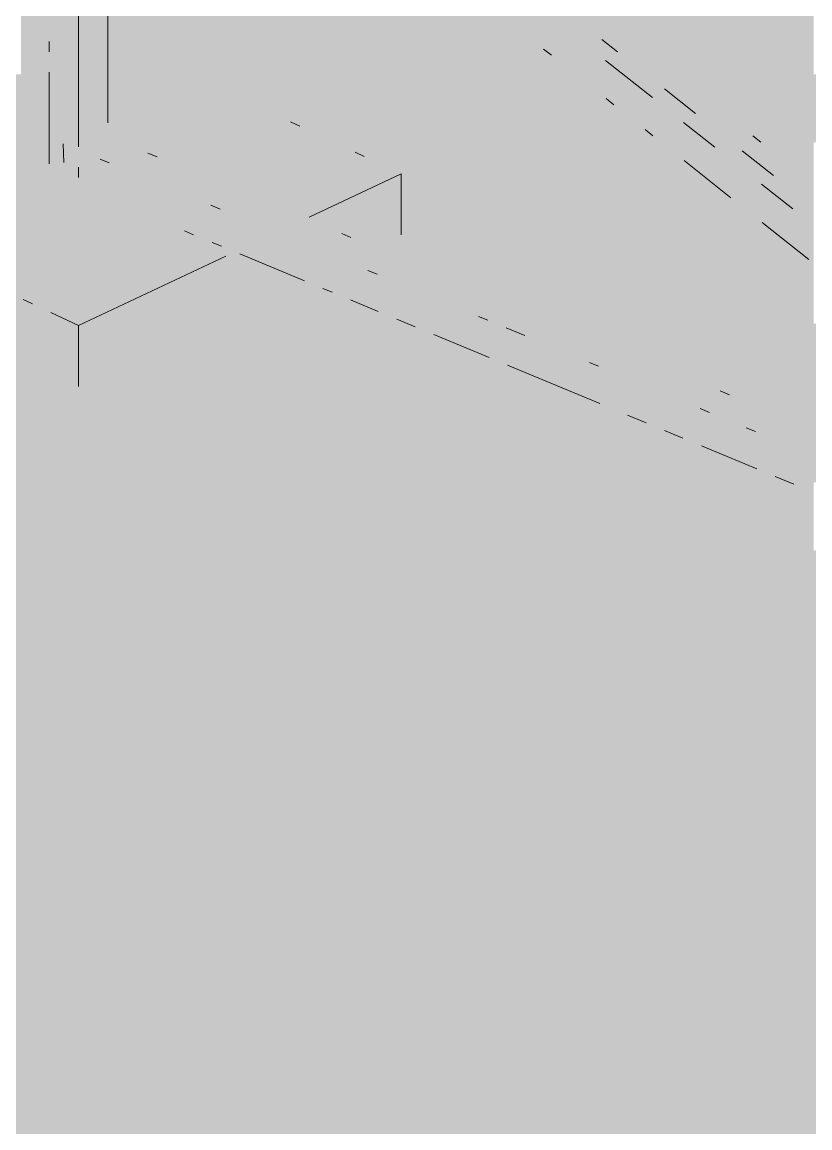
# Paper-space layout '03 3D Building and Roof' of a CAD drawing. Header units: millimetres. Extents: x 5 to 415, y 5 to 292.
# Drawn here: x 241.446 to 244.799, y 74.372 to 79.077 of the extents above; entities that cross this region are included whole.
import ezdxf

# ---------------------------------------------------------------- set-up
doc = ezdxf.new("R2010")
doc.units = ezdxf.units.MM
doc.layers.add('EXISTING', color=7, linetype='Continuous')
doc.layers.add('IMAGES', color=7, linetype='Continuous')

# ---------------------------------------------------------------- blocks, each defined once
blk = doc.blocks.new('SHEET_03')
at = {"layer": 'EXISTING', "color": 250, "lineweight": 9}
for p, q in [((241.6858, 80.5389), (241.6858, 78.5463)), ((241.8107, 78.6482), (241.8107, 80.4242)), ((243.9139, 79.004), (243.9803, 78.9513)), ((241.5609, 78.9514), (241.5609, 78.9947)), ((243.699, 78.936), (243.6658, 78.9623)), ((243.9296, 78.9142), (244.1287, 78.7562)), ((241.5609, 78.4749), (241.5609, 78.8648)), ((244.1795, 78.7932), (244.3122, 78.6879)), ((243.9646, 78.7253), (243.9314, 78.7516)), ((242.6278, 78.6343), (242.5886, 78.6527)), ((244.2615, 78.6508), (244.3943, 78.5454)), ((244.1306, 78.5936), (244.0974, 78.6199)), ((244.5895, 78.5665), (244.5563, 78.5928)), ((241.6234, 78.4803), (241.6207, 78.5594)), ((241.7779, 78.4941), (241.8171, 78.4778)), ((242.0206, 78.5038), (241.9813, 78.5201)), ((242.9026, 78.5053), (242.8633, 78.5238)), ((244.4625, 78.3302), (244.2633, 78.4882)), ((244.5114, 78.5299), (244.6442, 78.4245)), ((241.6858, 78.4596), (241.6858, 78.4163)), ((242.6671, 78.2473), (243.0596, 78.4316)), ((243.0596, 78.1717), (243.0596, 78.4316)), ((244.5935, 78.3874), (244.7262, 78.2821)), ((242.2494, 78.2982), (242.2887, 78.2819)), ((244.7945, 78.0668), (244.5953, 78.2249)), ((242.1762, 78.1726), (242.1369, 78.1889)), ((242.8458, 78.161), (242.8065, 78.1773)), ((242.2941, 78.1236), (242.2548, 78.1399)), ((241.6858, 77.7867), (242.3138, 78.0815)), ((242.6477, 77.9767), (242.3726, 78.0909)), ((242.9173, 78.0207), (242.9566, 78.0044)), ((242.7656, 77.9277), (242.7263, 77.944)), ((241.4503, 77.8972), (241.4896, 77.8788)), ((242.962, 77.8461), (242.8442, 77.895)), ((241.5681, 77.842), (241.6858, 77.7867)), ((241.6858, 77.7867), (241.6858, 77.5268)), ((243.1192, 77.7808), (243.0406, 77.8134)), ((243.3889, 77.8248), (243.4281, 77.8085)), ((243.4335, 77.6502), (243.1978, 77.7481)), ((243.5067, 77.7758), (243.5853, 77.7432)), ((243.9051, 77.4543), (243.5121, 77.6175)), ((243.8604, 77.6289), (243.8997, 77.6126)), ((244.4568, 77.4916), (244.4175, 77.508)), ((244.1015, 77.3726), (244.0229, 77.4053)), ((244.3319, 77.433), (244.3712, 77.4167)), ((244.2587, 77.3073), (244.1801, 77.34)), ((244.5283, 77.3514), (244.5676, 77.3351)), ((244.573, 77.1767), (244.3373, 77.2747)), ((244.7302, 77.1114), (244.6516, 77.1441))]:
    blk.add_line(p, q, dxfattribs=at)
at = {"layer": 'IMAGES', "color": 7}
for points in [[(241.4418, 79.0475), (241.5382, 79.0475), (241.4418, 80.7827), (241.5382, 80.7827)], [(241.5382, 79.0475), (241.9236, 79.0475), (241.5382, 80.2043), (241.9236, 80.2043)], [(241.9236, 79.0475), (242.02, 79.0475), (241.9236, 80.0115), (242.02, 80.0115)], [(242.02, 79.0475), (243.2727, 79.0475), (242.02, 79.1439), (243.2727, 79.1439)], [(243.2727, 79.0475), (243.3691, 79.0475), (243.2727, 79.1439), (243.3691, 79.1439)], [(243.3691, 79.0475), (243.4655, 79.0475), (243.3691, 79.1439), (243.4655, 79.1439)], [(243.4655, 79.0475), (243.5618, 79.0475), (243.4655, 79.1439), (243.5618, 79.1439)], [(243.5618, 79.0475), (243.6582, 79.0475), (243.5618, 79.1439), (243.6582, 79.1439)], [(243.6582, 79.0475), (243.7545, 79.0475), (243.6582, 79.1439), (243.7545, 79.1439)], [(243.7545, 79.0475), (243.8509, 79.0475), (243.7545, 79.1439), (243.8509, 79.1439)], [(243.8509, 79.0475), (243.9473, 79.0475), (243.8509, 79.1439), (243.9473, 79.1439)], [(243.9473, 79.0475), (244.0436, 79.0475), (243.9473, 79.1439), (244.0436, 79.1439)], [(244.0436, 79.0475), (244.14, 79.0475), (244.0436, 79.1439), (244.14, 79.1439)], [(244.14, 79.0475), (244.6218, 79.0475), (244.14, 79.1439), (244.6218, 79.1439)], [(244.6218, 79.0475), (244.7182, 79.0475), (244.6218, 79.1439), (244.7182, 79.1439)], [(244.7182, 79.0475), (244.8145, 79.0475), (244.7182, 79.1439), (244.8145, 79.1439)], [(241.4418, 78.9511), (241.5382, 78.9511), (241.4418, 79.0475), (241.5382, 79.0475)], [(241.5382, 78.5655), (241.6345, 78.5655), (241.5382, 79.0475), (241.6345, 79.0475)], [(241.6345, 78.6619), (241.8273, 78.6619), (241.6345, 79.0475), (241.8273, 79.0475)], [(241.8273, 78.9511), (241.9236, 78.9511), (241.8273, 79.0475), (241.9236, 79.0475)], [(241.9236, 78.9511), (242.02, 78.9511), (241.9236, 79.0475), (242.02, 79.0475)], [(242.02, 78.9511), (242.2127, 78.9511), (242.02, 79.0475), (242.2127, 79.0475)], [(242.2127, 78.9511), (242.3091, 78.9511), (242.2127, 79.0475), (242.3091, 79.0475)], [(242.3091, 78.9511), (243.3691, 78.9511), (242.3091, 79.0475), (243.3691, 79.0475)], [(243.3691, 78.9511), (243.4655, 78.9511), (243.3691, 79.0475), (243.4655, 79.0475)], [(243.4655, 78.9511), (243.5618, 78.9511), (243.4655, 79.0475), (243.5618, 79.0475)], [(243.5618, 78.9511), (243.6582, 78.9511), (243.5618, 79.0475), (243.6582, 79.0475)], [(243.6582, 78.9511), (243.7545, 78.9511), (243.6582, 79.0475), (243.7545, 79.0475)], [(243.7545, 78.9511), (243.9473, 78.9511), (243.7545, 79.0475), (243.9473, 79.0475)], [(243.9473, 78.9511), (244.14, 78.9511), (243.9473, 79.0475), (244.14, 79.0475)], [(244.14, 78.9511), (244.2364, 78.9511), (244.14, 79.0475), (244.2364, 79.0475)], [(244.2364, 78.9511), (244.7182, 78.9511), (244.2364, 79.0475), (244.7182, 79.0475)], [(244.7182, 78.9511), (244.8145, 78.9511), (244.7182, 79.0475), (244.8145, 79.0475)], [(241.4418, 78.8547), (241.5382, 78.8547), (241.4418, 78.9511), (241.5382, 78.9511)], [(241.8273, 78.8547), (241.9236, 78.8547), (241.8273, 78.9511), (241.9236, 78.9511)], [(241.9236, 78.8547), (242.02, 78.8547), (241.9236, 78.9511), (242.02, 78.9511)], [(242.02, 78.8547), (242.1164, 78.8547), (242.02, 78.9511), (242.1164, 78.9511)], [(242.1164, 78.8547), (242.2127, 78.8547), (242.1164, 78.9511), (242.2127, 78.9511)], [(242.2127, 78.8547), (242.3091, 78.8547), (242.2127, 78.9511), (242.3091, 78.9511)], [(242.3091, 78.8547), (242.4055, 78.8547), (242.3091, 78.9511), (242.4055, 78.9511)], [(242.4055, 78.8547), (243.4655, 78.8547), (242.4055, 78.9511), (243.4655, 78.9511)], [(243.4655, 78.8547), (243.6582, 78.8547), (243.4655, 78.9511), (243.6582, 78.9511)], [(243.6582, 78.8547), (243.7545, 78.8547), (243.6582, 78.9511), (243.7545, 78.9511)], [(243.7545, 78.8547), (243.8509, 78.8547), (243.7545, 78.9511), (243.8509, 78.9511)], [(243.8509, 78.8547), (243.9473, 78.8547), (243.8509, 78.9511), (243.9473, 78.9511)], [(243.9473, 78.8547), (244.0436, 78.8547), (243.9473, 78.9511), (244.0436, 78.9511)], [(244.0436, 78.8547), (244.14, 78.8547), (244.0436, 78.9511), (244.14, 78.9511)], [(244.14, 78.8547), (244.2364, 78.8547), (244.14, 78.9511), (244.2364, 78.9511)], [(244.2364, 78.8547), (244.3327, 78.8547), (244.2364, 78.9511), (244.3327, 78.9511)], [(244.3327, 78.8547), (244.4291, 78.8547), (244.3327, 78.9511), (244.4291, 78.9511)], [(244.4291, 78.8547), (244.8145, 78.8547), (244.4291, 78.9511), (244.8145, 78.9511)], [(241.1527, 78.7583), (241.5382, 78.7583), (241.1527, 78.8547), (241.5382, 78.8547)], [(241.8273, 78.7583), (242.2127, 78.7583), (241.8273, 78.8547), (242.2127, 78.8547)], [(242.2127, 78.7583), (242.3091, 78.7583), (242.2127, 78.8547), (242.3091, 78.8547)], [(242.3091, 78.7583), (242.4055, 78.7583), (242.3091, 78.8547), (242.4055, 78.8547)], [(242.4055, 78.7583), (242.5982, 78.7583), (242.4055, 78.8547), (242.5982, 78.8547)], [(242.5982, 78.7583), (242.6945, 78.7583), (242.5982, 78.8547), (242.6945, 78.8547)], [(242.6945, 78.7583), (243.6582, 78.7583), (242.6945, 78.8547), (243.6582, 78.8547)], [(243.6582, 78.7583), (243.7545, 78.7583), (243.6582, 78.8547), (243.7545, 78.8547)], [(243.7545, 78.7583), (243.8509, 78.7583), (243.7545, 78.8547), (243.8509, 78.8547)], [(243.8509, 78.7583), (243.9473, 78.7583), (243.8509, 78.8547), (243.9473, 78.8547)], [(243.9473, 78.7583), (244.0436, 78.7583), (243.9473, 78.8547), (244.0436, 78.8547)], [(244.0436, 78.7583), (244.14, 78.7583), (244.0436, 78.8547), (244.14, 78.8547)], [(244.14, 78.7583), (244.2364, 78.7583), (244.14, 78.8547), (244.2364, 78.8547)], [(244.2364, 78.7583), (244.3327, 78.7583), (244.2364, 78.8547), (244.3327, 78.8547)], [(244.3327, 78.7583), (244.4291, 78.7583), (244.3327, 78.8547), (244.4291, 78.8547)], [(244.4291, 78.7583), (244.5255, 78.7583), (244.4291, 78.8547), (244.5255, 78.8547)], [(244.5255, 78.7583), (244.9109, 78.7583), (244.5255, 78.8547), (244.9109, 78.8547)], [(241.0564, 78.6619), (241.5382, 78.6619), (241.0564, 78.7583), (241.5382, 78.7583)], [(241.8273, 78.6619), (242.3091, 78.6619), (241.8273, 78.7583), (242.3091, 78.7583)], [(242.3091, 78.6619), (242.4055, 78.6619), (242.3091, 78.7583), (242.4055, 78.7583)], [(242.4055, 78.6619), (242.5018, 78.6619), (242.4055, 78.7583), (242.5018, 78.7583)], [(242.5018, 78.6619), (242.5982, 78.6619), (242.5018, 78.7583), (242.5982, 78.7583)], [(242.5982, 78.6619), (242.6945, 78.6619), (242.5982, 78.7583), (242.6945, 78.7583)], [(242.6945, 78.6619), (242.7909, 78.6619), (242.6945, 78.7583), (242.7909, 78.7583)], [(242.7909, 78.6619), (242.8873, 78.6619), (242.7909, 78.7583), (242.8873, 78.7583)], [(242.8873, 78.6619), (243.6582, 78.6619), (242.8873, 78.7583), (243.6582, 78.7583)], [(243.6582, 78.6619), (243.7545, 78.6619), (243.6582, 78.7583), (243.7545, 78.7583)], [(243.7545, 78.6619), (243.8509, 78.6619), (243.7545, 78.7583), (243.8509, 78.7583)], [(243.8509, 78.6619), (243.9473, 78.6619), (243.8509, 78.7583), (243.9473, 78.7583)], [(243.9473, 78.6619), (244.14, 78.6619), (243.9473, 78.7583), (244.14, 78.7583)], [(244.14, 78.6619), (244.3327, 78.6619), (244.14, 78.7583), (244.3327, 78.7583)], [(244.3327, 78.6619), (244.4291, 78.6619), (244.3327, 78.7583), (244.4291, 78.7583)], [(244.4291, 78.6619), (244.5255, 78.6619), (244.4291, 78.7583), (244.5255, 78.7583)], [(244.5255, 78.6619), (244.6218, 78.6619), (244.5255, 78.7583), (244.6218, 78.7583)], [(244.6218, 78.6619), (244.7182, 78.6619), (244.6218, 78.7583), (244.7182, 78.7583)], [(244.7182, 78.5655), (245.2, 78.5655), (244.7182, 78.7583), (245.2, 78.7583)], [(240.7673, 78.5655), (241.5382, 78.5655), (240.7673, 78.6619), (241.5382, 78.6619)], [(241.6345, 78.5655), (241.7309, 78.5655), (241.6345, 78.6619), (241.7309, 78.6619)], [(241.7309, 78.5655), (241.8273, 78.5655), (241.7309, 78.6619), (241.8273, 78.6619)], [(241.8273, 78.5655), (241.9236, 78.5655), (241.8273, 78.6619), (241.9236, 78.6619)], [(241.9236, 78.5655), (242.5982, 78.5655), (241.9236, 78.6619), (242.5982, 78.6619)], [(242.5982, 78.5655), (242.6945, 78.5655), (242.5982, 78.6619), (242.6945, 78.6619)], [(242.6945, 78.5655), (242.7909, 78.5655), (242.6945, 78.6619), (242.7909, 78.6619)], [(242.7909, 78.5655), (242.8873, 78.5655), (242.7909, 78.6619), (242.8873, 78.6619)], [(242.8873, 78.5655), (242.9836, 78.5655), (242.8873, 78.6619), (242.9836, 78.6619)], [(242.9836, 78.5655), (243.7545, 78.5655), (242.9836, 78.6619), (243.7545, 78.6619)], [(243.7545, 78.5655), (243.8509, 78.5655), (243.7545, 78.6619), (243.8509, 78.6619)], [(243.8509, 78.5655), (243.9473, 78.5655), (243.8509, 78.6619), (243.9473, 78.6619)], [(243.9473, 78.5655), (244.0436, 78.5655), (243.9473, 78.6619), (244.0436, 78.6619)], [(244.0436, 78.5655), (244.14, 78.5655), (244.0436, 78.6619), (244.14, 78.6619)], [(244.14, 78.5655), (244.2364, 78.5655), (244.14, 78.6619), (244.2364, 78.6619)], [(244.2364, 78.5655), (244.3327, 78.5655), (244.2364, 78.6619), (244.3327, 78.6619)], [(244.3327, 78.5655), (244.4291, 78.5655), (244.3327, 78.6619), (244.4291, 78.6619)], [(244.4291, 78.5655), (244.5255, 78.5655), (244.4291, 78.6619), (244.5255, 78.6619)], [(244.5255, 78.4691), (244.6218, 78.4691), (244.5255, 78.6619), (244.6218, 78.6619)], [(244.6218, 78.5655), (244.7182, 78.5655), (244.6218, 78.6619), (244.7182, 78.6619)], [(240.6709, 78.4691), (241.5382, 78.4691), (240.6709, 78.5655), (241.5382, 78.5655)], [(241.5382, 78.4691), (241.7309, 78.4691), (241.5382, 78.5655), (241.7309, 78.5655)], [(241.7309, 78.4691), (241.9236, 78.4691), (241.7309, 78.5655), (241.9236, 78.5655)], [(241.9236, 78.3727), (242.02, 78.3727), (241.9236, 78.5655), (242.02, 78.5655)], [(242.02, 78.4691), (242.7909, 78.4691), (242.02, 78.5655), (242.7909, 78.5655)], [(242.7909, 78.4691), (242.8873, 78.4691), (242.7909, 78.5655), (242.8873, 78.5655)], [(242.8873, 78.4691), (242.9836, 78.4691), (242.8873, 78.5655), (242.9836, 78.5655)], [(242.9836, 78.4691), (243.08, 78.4691), (242.9836, 78.5655), (243.08, 78.5655)], [(243.08, 78.4691), (243.1764, 78.4691), (243.08, 78.5655), (243.1764, 78.5655)], [(243.1764, 78.4691), (243.9473, 78.4691), (243.1764, 78.5655), (243.9473, 78.5655)], [(243.9473, 78.4691), (244.0436, 78.4691), (243.9473, 78.5655), (244.0436, 78.5655)], [(244.0436, 78.4691), (244.14, 78.4691), (244.0436, 78.5655), (244.14, 78.5655)], [(244.14, 78.4691), (244.2364, 78.4691), (244.14, 78.5655), (244.2364, 78.5655)], [(244.2364, 78.4691), (244.3327, 78.4691), (244.2364, 78.5655), (244.3327, 78.5655)], [(244.3327, 78.4691), (244.4291, 78.4691), (244.3327, 78.5655), (244.4291, 78.5655)], [(244.4291, 78.4691), (244.5255, 78.4691), (244.4291, 78.5655), (244.5255, 78.5655)], [(244.6218, 78.4691), (244.7182, 78.4691), (244.6218, 78.5655), (244.7182, 78.5655)], [(244.7182, 78.4691), (244.8145, 78.4691), (244.7182, 78.5655), (244.8145, 78.5655)], [(240.3818, 78.2763), (241.7309, 78.2763), (240.3818, 78.4691), (241.7309, 78.4691)], [(241.7309, 78.3727), (241.8273, 78.3727), (241.7309, 78.4691), (241.8273, 78.4691)], [(241.8273, 78.3727), (241.9236, 78.3727), (241.8273, 78.4691), (241.9236, 78.4691)], [(242.02, 78.3727), (242.2127, 78.3727), (242.02, 78.4691), (242.2127, 78.4691)], [(242.2127, 78.3727), (242.3091, 78.3727), (242.2127, 78.4691), (242.3091, 78.4691)], [(242.3091, 78.3727), (242.4055, 78.3727), (242.3091, 78.4691), (242.4055, 78.4691)], [(242.4055, 78.3727), (242.9836, 78.3727), (242.4055, 78.4691), (242.9836, 78.4691)], [(242.9836, 78.3727), (243.08, 78.3727), (242.9836, 78.4691), (243.08, 78.4691)], [(243.08, 78.3727), (243.1764, 78.3727), (243.08, 78.4691), (243.1764, 78.4691)], [(243.1764, 78.0835), (243.2727, 78.0835), (243.1764, 78.4691), (243.2727, 78.4691)], [(243.2727, 78.3727), (244.0436, 78.3727), (243.2727, 78.4691), (244.0436, 78.4691)], [(244.0436, 78.3727), (244.14, 78.3727), (244.0436, 78.4691), (244.14, 78.4691)], [(244.14, 78.3727), (244.2364, 78.3727), (244.14, 78.4691), (244.2364, 78.4691)], [(244.2364, 78.3727), (244.3327, 78.3727), (244.2364, 78.4691), (244.3327, 78.4691)], [(244.3327, 78.3727), (244.4291, 78.3727), (244.3327, 78.4691), (244.4291, 78.4691)], [(244.4291, 78.3727), (244.5255, 78.3727), (244.4291, 78.4691), (244.5255, 78.4691)], [(244.5255, 78.3727), (244.6218, 78.3727), (244.5255, 78.4691), (244.6218, 78.4691)], [(244.6218, 78.3727), (244.7182, 78.3727), (244.6218, 78.4691), (244.7182, 78.4691)], [(244.7182, 78.2763), (244.8145, 78.2763), (244.7182, 78.4691), (244.8145, 78.4691)], [(241.7309, 78.2763), (241.8273, 78.2763), (241.7309, 78.3727), (241.8273, 78.3727)], [(241.8273, 78.2763), (241.9236, 78.2763), (241.8273, 78.3727), (241.9236, 78.3727)], [(241.9236, 78.2763), (242.02, 78.2763), (241.9236, 78.3727), (242.02, 78.3727)], [(242.02, 78.1799), (242.1164, 78.1799), (242.02, 78.3727), (242.1164, 78.3727)], [(242.1164, 78.2763), (242.2127, 78.2763), (242.1164, 78.3727), (242.2127, 78.3727)], [(242.2127, 78.2763), (242.3091, 78.2763), (242.2127, 78.3727), (242.3091, 78.3727)], [(242.3091, 78.2763), (242.4055, 78.2763), (242.3091, 78.3727), (242.4055, 78.3727)], [(242.4055, 78.2763), (242.5018, 78.2763), (242.4055, 78.3727), (242.5018, 78.3727)], [(242.5018, 78.2763), (242.5982, 78.2763), (242.5018, 78.3727), (242.5982, 78.3727)], [(242.5982, 78.2763), (243.08, 78.2763), (242.5982, 78.3727), (243.08, 78.3727)], [(243.08, 78.1799), (243.1764, 78.1799), (243.08, 78.3727), (243.1764, 78.3727)], [(243.2727, 78.2763), (244.14, 78.2763), (243.2727, 78.3727), (244.14, 78.3727)], [(244.14, 78.2763), (244.2364, 78.2763), (244.14, 78.3727), (244.2364, 78.3727)], [(244.2364, 78.2763), (244.3327, 78.2763), (244.2364, 78.3727), (244.3327, 78.3727)], [(244.3327, 78.2763), (244.4291, 78.2763), (244.3327, 78.3727), (244.4291, 78.3727)], [(244.4291, 78.2763), (244.5255, 78.2763), (244.4291, 78.3727), (244.5255, 78.3727)], [(244.5255, 78.2763), (244.6218, 78.2763), (244.5255, 78.3727), (244.6218, 78.3727)], [(244.6218, 78.2763), (244.7182, 78.2763), (244.6218, 78.3727), (244.7182, 78.3727)], [(240.3818, 78.1799), (241.9236, 78.1799), (240.3818, 78.2763), (241.9236, 78.2763)], [(241.9236, 78.1799), (242.02, 78.1799), (241.9236, 78.2763), (242.02, 78.2763)], [(242.1164, 78.1799), (242.3091, 78.1799), (242.1164, 78.2763), (242.3091, 78.2763)], [(242.3091, 78.1799), (242.4055, 78.1799), (242.3091, 78.2763), (242.4055, 78.2763)], [(242.4055, 78.1799), (242.5018, 78.1799), (242.4055, 78.2763), (242.5018, 78.2763)], [(242.5018, 78.1799), (242.5982, 78.1799), (242.5018, 78.2763), (242.5982, 78.2763)], [(242.5982, 78.1799), (242.6945, 78.1799), (242.5982, 78.2763), (242.6945, 78.2763)], [(242.6945, 78.1799), (242.7909, 78.1799), (242.6945, 78.2763), (242.7909, 78.2763)], [(242.7909, 78.1799), (243.08, 78.1799), (242.7909, 78.2763), (243.08, 78.2763)], [(243.2727, 78.1799), (244.3327, 78.1799), (243.2727, 78.2763), (244.3327, 78.2763)], [(244.3327, 78.1799), (244.4291, 78.1799), (244.3327, 78.2763), (244.4291, 78.2763)], [(244.4291, 78.1799), (244.5255, 78.1799), (244.4291, 78.2763), (244.5255, 78.2763)], [(244.5255, 78.1799), (244.7182, 78.1799), (244.5255, 78.2763), (244.7182, 78.2763)], [(244.7182, 78.1799), (244.8145, 78.1799), (244.7182, 78.2763), (244.8145, 78.2763)], [(240.3818, 78.0835), (242.2127, 78.0835), (240.3818, 78.1799), (242.2127, 78.1799)], [(242.2127, 78.0835), (242.3091, 78.0835), (242.2127, 78.1799), (242.3091, 78.1799)], [(242.3091, 78.0835), (242.4055, 78.0835), (242.3091, 78.1799), (242.4055, 78.1799)], [(242.4055, 78.0835), (242.5018, 78.0835), (242.4055, 78.1799), (242.5018, 78.1799)], [(242.5018, 78.0835), (242.5982, 78.0835), (242.5018, 78.1799), (242.5982, 78.1799)], [(242.5982, 78.0835), (242.6945, 78.0835), (242.5982, 78.1799), (242.6945, 78.1799)], [(242.6945, 78.0835), (242.7909, 78.0835), (242.6945, 78.1799), (242.7909, 78.1799)], [(242.7909, 78.0835), (242.8873, 78.0835), (242.7909, 78.1799), (242.8873, 78.1799)], [(242.8873, 78.0835), (242.9836, 78.0835), (242.8873, 78.1799), (242.9836, 78.1799)], [(242.9836, 78.0835), (243.08, 78.0835), (242.9836, 78.1799), (243.08, 78.1799)], [(243.08, 78.0835), (243.1764, 78.0835), (243.08, 78.1799), (243.1764, 78.1799)], [(243.2727, 78.0835), (244.4291, 78.0835), (243.2727, 78.1799), (244.4291, 78.1799)], [(244.4291, 78.0835), (244.5255, 78.0835), (244.4291, 78.1799), (244.5255, 78.1799)], [(244.5255, 78.0835), (244.7182, 78.0835), (244.5255, 78.1799), (244.7182, 78.1799)], [(244.7182, 78.0835), (244.8145, 78.0835), (244.7182, 78.1799), (244.8145, 78.1799)], [(240.5745, 77.9871), (242.3091, 77.9871), (240.5745, 78.0835), (242.3091, 78.0835)], [(242.3091, 77.9871), (242.4055, 77.9871), (242.3091, 78.0835), (242.4055, 78.0835)], [(242.4055, 77.9871), (242.5018, 77.9871), (242.4055, 78.0835), (242.5018, 78.0835)], [(242.5018, 77.9871), (242.5982, 77.9871), (242.5018, 78.0835), (242.5982, 78.0835)], [(242.5982, 77.9871), (242.6945, 77.9871), (242.5982, 78.0835), (242.6945, 78.0835)], [(242.6945, 77.9871), (242.7909, 77.9871), (242.6945, 78.0835), (242.7909, 78.0835)], [(242.7909, 77.9871), (242.8873, 77.9871), (242.7909, 78.0835), (242.8873, 78.0835)], [(242.8873, 77.9871), (243.08, 77.9871), (242.8873, 78.0835), (243.08, 78.0835)], [(243.08, 77.9871), (243.1764, 77.9871), (243.08, 78.0835), (243.1764, 78.0835)], [(243.1764, 77.9871), (243.2727, 77.9871), (243.1764, 78.0835), (243.2727, 78.0835)], [(243.2727, 77.9871), (243.3691, 77.9871), (243.2727, 78.0835), (243.3691, 78.0835)], [(243.3691, 77.9871), (243.4655, 77.9871), (243.3691, 78.0835), (243.4655, 78.0835)], [(243.4655, 77.9871), (243.5618, 77.9871), (243.4655, 78.0835), (243.5618, 78.0835)], [(243.5618, 77.9871), (244.5255, 77.9871), (243.5618, 78.0835), (244.5255, 78.0835)], [(244.5255, 77.9871), (244.6218, 77.9871), (244.5255, 78.0835), (244.6218, 78.0835)], [(244.6218, 77.8907), (244.7182, 77.8907), (244.6218, 78.0835), (244.7182, 78.0835)], [(244.7182, 77.9871), (244.8145, 77.9871), (244.7182, 78.0835), (244.8145, 78.0835)], [(240.8636, 77.8907), (242.5018, 77.8907), (240.8636, 77.9871), (242.5018, 77.9871)], [(242.5018, 77.8907), (242.5982, 77.8907), (242.5018, 77.9871), (242.5982, 77.9871)], [(242.5982, 77.8907), (242.6945, 77.8907), (242.5982, 77.9871), (242.6945, 77.9871)], [(242.6945, 77.8907), (242.7909, 77.8907), (242.6945, 77.9871), (242.7909, 77.9871)], [(242.7909, 77.8907), (242.8873, 77.8907), (242.7909, 77.9871), (242.8873, 77.9871)], [(242.8873, 77.8907), (242.9836, 77.8907), (242.8873, 77.9871), (242.9836, 77.9871)], [(242.9836, 77.8907), (243.08, 77.8907), (242.9836, 77.9871), (243.08, 77.9871)], [(243.08, 77.8907), (243.1764, 77.8907), (243.08, 77.9871), (243.1764, 77.9871)], [(243.1764, 77.8907), (243.3691, 77.8907), (243.1764, 77.9871), (243.3691, 77.9871)], [(243.3691, 77.8907), (243.4655, 77.8907), (243.3691, 77.9871), (243.4655, 77.9871)], [(243.4655, 77.8907), (243.5618, 77.8907), (243.4655, 77.9871), (243.5618, 77.9871)], [(243.5618, 77.8907), (243.6582, 77.8907), (243.5618, 77.9871), (243.6582, 77.9871)], [(243.6582, 77.8907), (243.7545, 77.8907), (243.6582, 77.9871), (243.7545, 77.9871)], [(243.7545, 77.8907), (244.6218, 77.8907), (243.7545, 77.9871), (244.6218, 77.9871)], [(244.7182, 77.8907), (244.8145, 77.8907), (244.7182, 77.9871), (244.8145, 77.9871)], [(240.96, 77.7943), (242.4055, 77.7943), (240.96, 77.8907), (242.4055, 77.8907)], [(242.4055, 77.7943), (242.5018, 77.7943), (242.4055, 77.8907), (242.5018, 77.8907)], [(242.5018, 77.7943), (242.7909, 77.7943), (242.5018, 77.8907), (242.7909, 77.8907)], [(242.7909, 77.7943), (242.9836, 77.7943), (242.7909, 77.8907), (242.9836, 77.8907)], [(242.9836, 77.7943), (243.08, 77.7943), (242.9836, 77.8907), (243.08, 77.8907)], [(243.08, 77.7943), (243.1764, 77.7943), (243.08, 77.8907), (243.1764, 77.8907)], [(243.1764, 77.7943), (243.2727, 77.7943), (243.1764, 77.8907), (243.2727, 77.8907)], [(243.2727, 77.7943), (243.3691, 77.7943), (243.2727, 77.8907), (243.3691, 77.8907)], [(243.3691, 77.7943), (243.4655, 77.7943), (243.3691, 77.8907), (243.4655, 77.8907)], [(243.4655, 77.7943), (243.5618, 77.7943), (243.4655, 77.8907), (243.5618, 77.8907)], [(243.5618, 77.7943), (243.7545, 77.7943), (243.5618, 77.8907), (243.7545, 77.8907)], [(243.7545, 77.7943), (243.8509, 77.7943), (243.7545, 77.8907), (243.8509, 77.8907)], [(243.8509, 77.7943), (243.9473, 77.7943), (243.8509, 77.8907), (243.9473, 77.8907)], [(243.9473, 77.7943), (244.0436, 77.7943), (243.9473, 77.8907), (244.0436, 77.8907)], [(244.0436, 77.7943), (244.8145, 77.7943), (244.0436, 77.8907), (244.8145, 77.8907)], [(241.2491, 77.6979), (242.2127, 77.6979), (241.2491, 77.7943), (242.2127, 77.7943)], [(242.2127, 77.6979), (242.3091, 77.6979), (242.2127, 77.7943), (242.3091, 77.7943)], [(242.3091, 77.6979), (242.5018, 77.6979), (242.3091, 77.7943), (242.5018, 77.7943)], [(242.5018, 77.6979), (242.8873, 77.6979), (242.5018, 77.7943), (242.8873, 77.7943)], [(242.8873, 77.6979), (242.9836, 77.6979), (242.8873, 77.7943), (242.9836, 77.7943)], [(242.9836, 77.6979), (243.1764, 77.6979), (242.9836, 77.7943), (243.1764, 77.7943)], [(243.1764, 77.6979), (243.2727, 77.6979), (243.1764, 77.7943), (243.2727, 77.7943)], [(243.2727, 77.6979), (243.3691, 77.6979), (243.2727, 77.7943), (243.3691, 77.7943)], [(243.3691, 77.6979), (243.4655, 77.6979), (243.3691, 77.7943), (243.4655, 77.7943)], [(243.4655, 77.6979), (243.6582, 77.6979), (243.4655, 77.7943), (243.6582, 77.7943)], [(243.6582, 77.6979), (243.7545, 77.6979), (243.6582, 77.7943), (243.7545, 77.7943)], [(243.7545, 77.6979), (243.8509, 77.6979), (243.7545, 77.7943), (243.8509, 77.7943)], [(243.8509, 77.6979), (243.9473, 77.6979), (243.8509, 77.7943), (243.9473, 77.7943)], [(243.9473, 77.6015), (244.0436, 77.6015), (243.9473, 77.7943), (244.0436, 77.7943)], [(244.0436, 77.6979), (244.14, 77.6979), (244.0436, 77.7943), (244.14, 77.7943)], [(244.14, 77.6979), (244.9109, 77.6979), (244.14, 77.7943), (244.9109, 77.7943)], [(241.3455, 77.6015), (242.02, 77.6015), (241.3455, 77.6979), (242.02, 77.6979)], [(242.02, 77.6015), (242.2127, 77.6015), (242.02, 77.6979), (242.2127, 77.6979)], [(242.2127, 77.6015), (242.3091, 77.6015), (242.2127, 77.6979), (242.3091, 77.6979)], [(242.3091, 77.6015), (242.4055, 77.6015), (242.3091, 77.6979), (242.4055, 77.6979)], [(242.4055, 77.6015), (242.5018, 77.6015), (242.4055, 77.6979), (242.5018, 77.6979)], [(242.5018, 77.6015), (242.8873, 77.6015), (242.5018, 77.6979), (242.8873, 77.6979)], [(242.8873, 77.6015), (242.9836, 77.6015), (242.8873, 77.6979), (242.9836, 77.6979)], [(242.9836, 77.6015), (243.1764, 77.6015), (242.9836, 77.6979), (243.1764, 77.6979)], [(243.1764, 77.6015), (243.2727, 77.6015), (243.1764, 77.6979), (243.2727, 77.6979)], [(243.2727, 77.6015), (243.4655, 77.6015), (243.2727, 77.6979), (243.4655, 77.6979)], [(243.4655, 77.6015), (243.5618, 77.6015), (243.4655, 77.6979), (243.5618, 77.6979)], [(243.5618, 77.6015), (243.6582, 77.6015), (243.5618, 77.6979), (243.6582, 77.6979)], [(243.6582, 77.6015), (243.7545, 77.6015), (243.6582, 77.6979), (243.7545, 77.6979)], [(243.7545, 77.6015), (243.8509, 77.6015), (243.7545, 77.6979), (243.8509, 77.6979)], [(243.8509, 77.6015), (243.9473, 77.6015), (243.8509, 77.6979), (243.9473, 77.6979)], [(244.0436, 77.5051), (244.14, 77.5051), (244.0436, 77.6979), (244.14, 77.6979)], [(244.14, 77.6015), (244.2364, 77.6015), (244.14, 77.6979), (244.2364, 77.6979)], [(244.2364, 77.6015), (244.4291, 77.6015), (244.2364, 77.6979), (244.4291, 77.6979)], [(244.4291, 77.6015), (244.5255, 77.6015), (244.4291, 77.6979), (244.5255, 77.6979)], [(244.5255, 77.6015), (245.0073, 77.6015), (244.5255, 77.6979), (245.0073, 77.6979)], [(241.3455, 77.5051), (241.5382, 77.5051), (241.3455, 77.6015), (241.5382, 77.6015)], [(241.5382, 77.5051), (241.6345, 77.5051), (241.5382, 77.6015), (241.6345, 77.6015)], [(241.6345, 77.5051), (241.7309, 77.5051), (241.6345, 77.6015), (241.7309, 77.6015)], [(241.7309, 77.5051), (241.8273, 77.5051), (241.7309, 77.6015), (241.8273, 77.6015)], [(241.8273, 77.5051), (241.9236, 77.5051), (241.8273, 77.6015), (241.9236, 77.6015)], [(241.9236, 77.5051), (242.02, 77.5051), (241.9236, 77.6015), (242.02, 77.6015)], [(242.02, 77.5051), (242.2127, 77.5051), (242.02, 77.6015), (242.2127, 77.6015)], [(242.2127, 77.5051), (243.1764, 77.5051), (242.2127, 77.6015), (243.1764, 77.6015)], [(243.1764, 77.5051), (243.3691, 77.5051), (243.1764, 77.6015), (243.3691, 77.6015)], [(243.3691, 77.5051), (243.4655, 77.5051), (243.3691, 77.6015), (243.4655, 77.6015)], [(243.4655, 77.5051), (243.5618, 77.5051), (243.4655, 77.6015), (243.5618, 77.6015)], [(243.5618, 77.5051), (243.6582, 77.5051), (243.5618, 77.6015), (243.6582, 77.6015)], [(243.6582, 77.5051), (243.7545, 77.5051), (243.6582, 77.6015), (243.7545, 77.6015)], [(243.7545, 77.5051), (243.8509, 77.5051), (243.7545, 77.6015), (243.8509, 77.6015)], [(243.8509, 77.5051), (243.9473, 77.5051), (243.8509, 77.6015), (243.9473, 77.6015)], [(243.9473, 77.5051), (244.0436, 77.5051), (243.9473, 77.6015), (244.0436, 77.6015)], [(244.14, 77.4087), (244.2364, 77.4087), (244.14, 77.6015), (244.2364, 77.6015)], [(244.2364, 77.5051), (244.3327, 77.5051), (244.2364, 77.6015), (244.3327, 77.6015)], [(244.3327, 77.5051), (244.5255, 77.5051), (244.3327, 77.6015), (244.5255, 77.6015)], [(244.5255, 77.5051), (244.6218, 77.5051), (244.5255, 77.6015), (244.6218, 77.6015)], [(244.6218, 77.5051), (244.7182, 77.5051), (244.6218, 77.6015), (244.7182, 77.6015)], [(244.7182, 77.5051), (245.1036, 77.5051), (244.7182, 77.6015), (245.1036, 77.6015)], [(241.3455, 77.4087), (241.6345, 77.4087), (241.3455, 77.5051), (241.6345, 77.5051)], [(241.6345, 77.4087), (241.7309, 77.4087), (241.6345, 77.5051), (241.7309, 77.5051)], [(241.7309, 77.4087), (241.8273, 77.4087), (241.7309, 77.5051), (241.8273, 77.5051)], [(241.8273, 77.4087), (242.02, 77.4087), (241.8273, 77.5051), (242.02, 77.5051)], [(242.02, 77.4087), (243.3691, 77.4087), (242.02, 77.5051), (243.3691, 77.5051)], [(243.3691, 77.4087), (243.4655, 77.4087), (243.3691, 77.5051), (243.4655, 77.5051)], [(243.4655, 77.4087), (243.5618, 77.4087), (243.4655, 77.5051), (243.5618, 77.5051)], [(243.5618, 77.4087), (243.6582, 77.4087), (243.5618, 77.5051), (243.6582, 77.5051)], [(243.6582, 77.4087), (243.9473, 77.4087), (243.6582, 77.5051), (243.9473, 77.5051)], [(243.9473, 77.4087), (244.0436, 77.4087), (243.9473, 77.5051), (244.0436, 77.5051)], [(244.0436, 77.4087), (244.14, 77.4087), (244.0436, 77.5051), (244.14, 77.5051)], [(244.2364, 77.4087), (244.3327, 77.4087), (244.2364, 77.5051), (244.3327, 77.5051)], [(244.3327, 77.4087), (244.4291, 77.4087), (244.3327, 77.5051), (244.4291, 77.5051)], [(244.4291, 77.4087), (244.5255, 77.4087), (244.4291, 77.5051), (244.5255, 77.5051)], [(244.5255, 77.3123), (244.6218, 77.3123), (244.5255, 77.5051), (244.6218, 77.5051)], [(244.6218, 77.4087), (244.7182, 77.4087), (244.6218, 77.5051), (244.7182, 77.5051)], [(244.7182, 77.4087), (245.2964, 77.4087), (244.7182, 77.5051), (245.2964, 77.5051)], [(235.9491, 77.3123), (241.6345, 77.3123), (235.9491, 77.4087), (241.6345, 77.4087)], [(241.6345, 77.3123), (241.8273, 77.3123), (241.6345, 77.4087), (241.8273, 77.4087)], [(241.8273, 77.3123), (243.6582, 77.3123), (241.8273, 77.4087), (243.6582, 77.4087)], [(243.6582, 77.3123), (243.7545, 77.3123), (243.6582, 77.4087), (243.7545, 77.4087)], [(243.7545, 77.3123), (243.8509, 77.3123), (243.7545, 77.4087), (243.8509, 77.4087)], [(243.8509, 77.3123), (243.9473, 77.3123), (243.8509, 77.4087), (243.9473, 77.4087)], [(243.9473, 77.3123), (244.0436, 77.3123), (243.9473, 77.4087), (244.0436, 77.4087)], [(244.0436, 77.3123), (244.14, 77.3123), (244.0436, 77.4087), (244.14, 77.4087)], [(244.14, 77.3123), (244.3327, 77.3123), (244.14, 77.4087), (244.3327, 77.4087)], [(244.3327, 77.3123), (244.5255, 77.3123), (244.3327, 77.4087), (244.5255, 77.4087)], [(244.6218, 77.3123), (244.7182, 77.3123), (244.6218, 77.4087), (244.7182, 77.4087)], [(244.7182, 77.1195), (244.9109, 77.1195), (244.7182, 77.4087), (244.9109, 77.4087)], [(235.7564, 77.2159), (243.7545, 77.2159), (235.7564, 77.3123), (243.7545, 77.3123)], [(243.7545, 77.2159), (243.8509, 77.2159), (243.7545, 77.3123), (243.8509, 77.3123)], [(243.8509, 77.2159), (243.9473, 77.2159), (243.8509, 77.3123), (243.9473, 77.3123)], [(243.9473, 77.2159), (244.14, 77.2159), (243.9473, 77.3123), (244.14, 77.3123)], [(244.14, 77.2159), (244.2364, 77.2159), (244.14, 77.3123), (244.2364, 77.3123)], [(244.2364, 77.2159), (244.3327, 77.2159), (244.2364, 77.3123), (244.3327, 77.3123)], [(244.3327, 77.2159), (244.4291, 77.2159), (244.3327, 77.3123), (244.4291, 77.3123)], [(244.4291, 77.1195), (244.6218, 77.1195), (244.4291, 77.3123), (244.6218, 77.3123)], [(244.6218, 77.2159), (244.7182, 77.2159), (244.6218, 77.3123), (244.7182, 77.3123)], [(235.1782, 77.1195), (244.14, 77.1195), (235.1782, 77.2159), (244.14, 77.2159)], [(244.14, 77.1195), (244.3327, 77.1195), (244.14, 77.2159), (244.3327, 77.2159)], [(244.3327, 77.1195), (244.4291, 77.1195), (244.3327, 77.2159), (244.4291, 77.2159)], [(244.6218, 77.1195), (244.7182, 77.1195), (244.6218, 77.2159), (244.7182, 77.2159)], [(235.2745, 77.0231), (244.3327, 77.0231), (235.2745, 77.1195), (244.3327, 77.1195)], [(244.3327, 77.0231), (244.4291, 77.0231), (244.3327, 77.1195), (244.4291, 77.1195)], [(244.4291, 77.0231), (244.5255, 77.0231), (244.4291, 77.1195), (244.5255, 77.1195)], [(244.5255, 77.0231), (244.6218, 77.0231), (244.5255, 77.1195), (244.6218, 77.1195)], [(244.6218, 77.0231), (244.7182, 77.0231), (244.6218, 77.1195), (244.7182, 77.1195)], [(244.7182, 77.0231), (244.8145, 77.0231), (244.7182, 77.1195), (244.8145, 77.1195)], [(235.1782, 76.9267), (244.5255, 76.9267), (235.1782, 77.0231), (244.5255, 77.0231)], [(244.5255, 76.9267), (244.6218, 76.9267), (244.5255, 77.0231), (244.6218, 77.0231)], [(244.6218, 76.9267), (244.8145, 76.9267), (244.6218, 77.0231), (244.8145, 77.0231)], [(235.0818, 76.8303), (244.8145, 76.8303), (235.0818, 76.9267), (244.8145, 76.9267)], [(234.7927, 76.7339), (244.9109, 76.7339), (234.7927, 76.8303), (244.9109, 76.8303)], [(234.6964, 76.6375), (245.2964, 76.6375), (234.6964, 76.7339), (245.2964, 76.7339)], [(234.5036, 76.5411), (245.4891, 76.5411), (234.5036, 76.6375), (245.4891, 76.6375)], [(234.1182, 76.4446), (245.7782, 76.4446), (234.1182, 76.5411), (245.7782, 76.5411)], [(234.0218, 76.3482), (245.9709, 76.3482), (234.0218, 76.4446), (245.9709, 76.4446)], [(233.6364, 76.2518), (246.1636, 76.2518), (233.6364, 76.3482), (246.1636, 76.3482)], [(233.6364, 76.1554), (246.4527, 76.1554), (233.6364, 76.2518), (246.4527, 76.2518)], [(233.54, 76.059), (246.5491, 76.059), (233.54, 76.1554), (246.5491, 76.1554)], [(232.8655, 75.9626), (246.4527, 75.9626), (232.8655, 76.059), (246.4527, 76.059)], [(232.8655, 75.8662), (246.0673, 75.8662), (232.8655, 75.9626), (246.0673, 75.9626)], [(232.7691, 75.7698), (246.0673, 75.7698), (232.7691, 75.8662), (246.0673, 75.8662)], [(232.3836, 75.577), (245.9709, 75.577), (232.3836, 75.7698), (245.9709, 75.7698)], [(232.2873, 75.4806), (245.9709, 75.4806), (232.2873, 75.577), (245.9709, 75.577)], [(231.7091, 75.3842), (245.9709, 75.3842), (231.7091, 75.4806), (245.9709, 75.4806)], [(231.6127, 75.2878), (245.9709, 75.2878), (231.6127, 75.3842), (245.9709, 75.3842)], [(231.6127, 75.1914), (246.0673, 75.1914), (231.6127, 75.2878), (246.0673, 75.2878)], [(231.2273, 75.095), (246.3564, 75.095), (231.2273, 75.1914), (246.3564, 75.1914)], [(231.1309, 74.9986), (246.4527, 74.9986), (231.1309, 75.095), (246.4527, 75.095)], [(231.3236, 74.9022), (246.7418, 74.9022), (231.3236, 74.9986), (246.7418, 74.9986)], [(231.5164, 74.8058), (246.8382, 74.8058), (231.5164, 74.9022), (246.8382, 74.9022)], [(231.6127, 74.7094), (247.1273, 74.7094), (231.6127, 74.8058), (247.1273, 74.8058)], [(231.7091, 74.613), (247.32, 74.613), (231.7091, 74.7094), (247.32, 74.7094)], [(232.0945, 74.5166), (253.2945, 74.5166), (232.0945, 74.613), (253.2945, 74.613)], [(232.3836, 74.4202), (253.2945, 74.4202), (232.3836, 74.5166), (253.2945, 74.5166)], [(232.48, 74.3238), (253.2945, 74.3238), (232.48, 74.4202), (253.2945, 74.4202)]]:
    blk.add_solid(points, dxfattribs=at)

psp = doc.layouts.new('03 3D Building and Roof')

# ---------------------------------------------------------------- block references
psp.add_blockref('SHEET_03', (0, 0))

doc.saveas('drawing.dxf')
